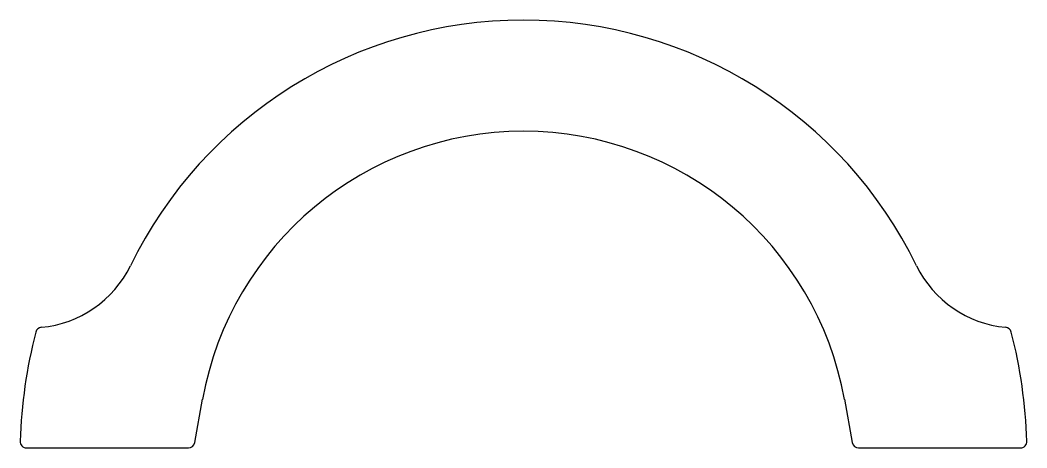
# Model space of a CAD drawing. Extents: x -17.6 to 21.7, y 3.5 to 20.2.
import ezdxf

# ---------------------------------------------------------------- set-up
doc = ezdxf.new("R2010")
doc.units = 0
doc.layers.get('0').update_dxf_attribs({"linetype": 'CONTINUOUS'})

msp = doc.modelspace()

# ---------------------------------------------------------------- linework, layer by layer
for p, q in [((-10.805, 3.709), (-10.498, 5.401)), ((14.598, 5.401), (14.905, 3.709)), ((-17.379, 3.504), (-11.051, 3.504)), ((15.151, 3.504), (21.478, 3.504))]:
    msp.add_line(p, q)
for centre, radius, start, end in [((2.05, 3.122), 17.097, 26.0169, 153.9831), ((2.05, 3.122), 12.753, 10.2897, 169.7103), ((-17.196, 12.516), 4.319, 275.2828, 333.9831), ((21.296, 12.516), 4.319, 206.0169, 264.7172), ((2.05, 3.122), 19.689, 165.5686, 178.1396), ((-16.776, 7.967), 0.25, 95.2828, 165.5686), ((20.875, 7.967), 0.25, 14.4314, 84.7172), ((2.05, 3.122), 19.689, 1.8604, 14.4314), ((-17.379, 3.754), 0.25, 178.1396, 270), ((-11.051, 3.754), 0.25, 270, 349.7103), ((15.151, 3.754), 0.25, 190.2897, 270), ((21.478, 3.754), 0.25, 270, 1.8604)]:
    msp.add_arc(centre, radius, start, end)

doc.saveas('drawing.dxf')
